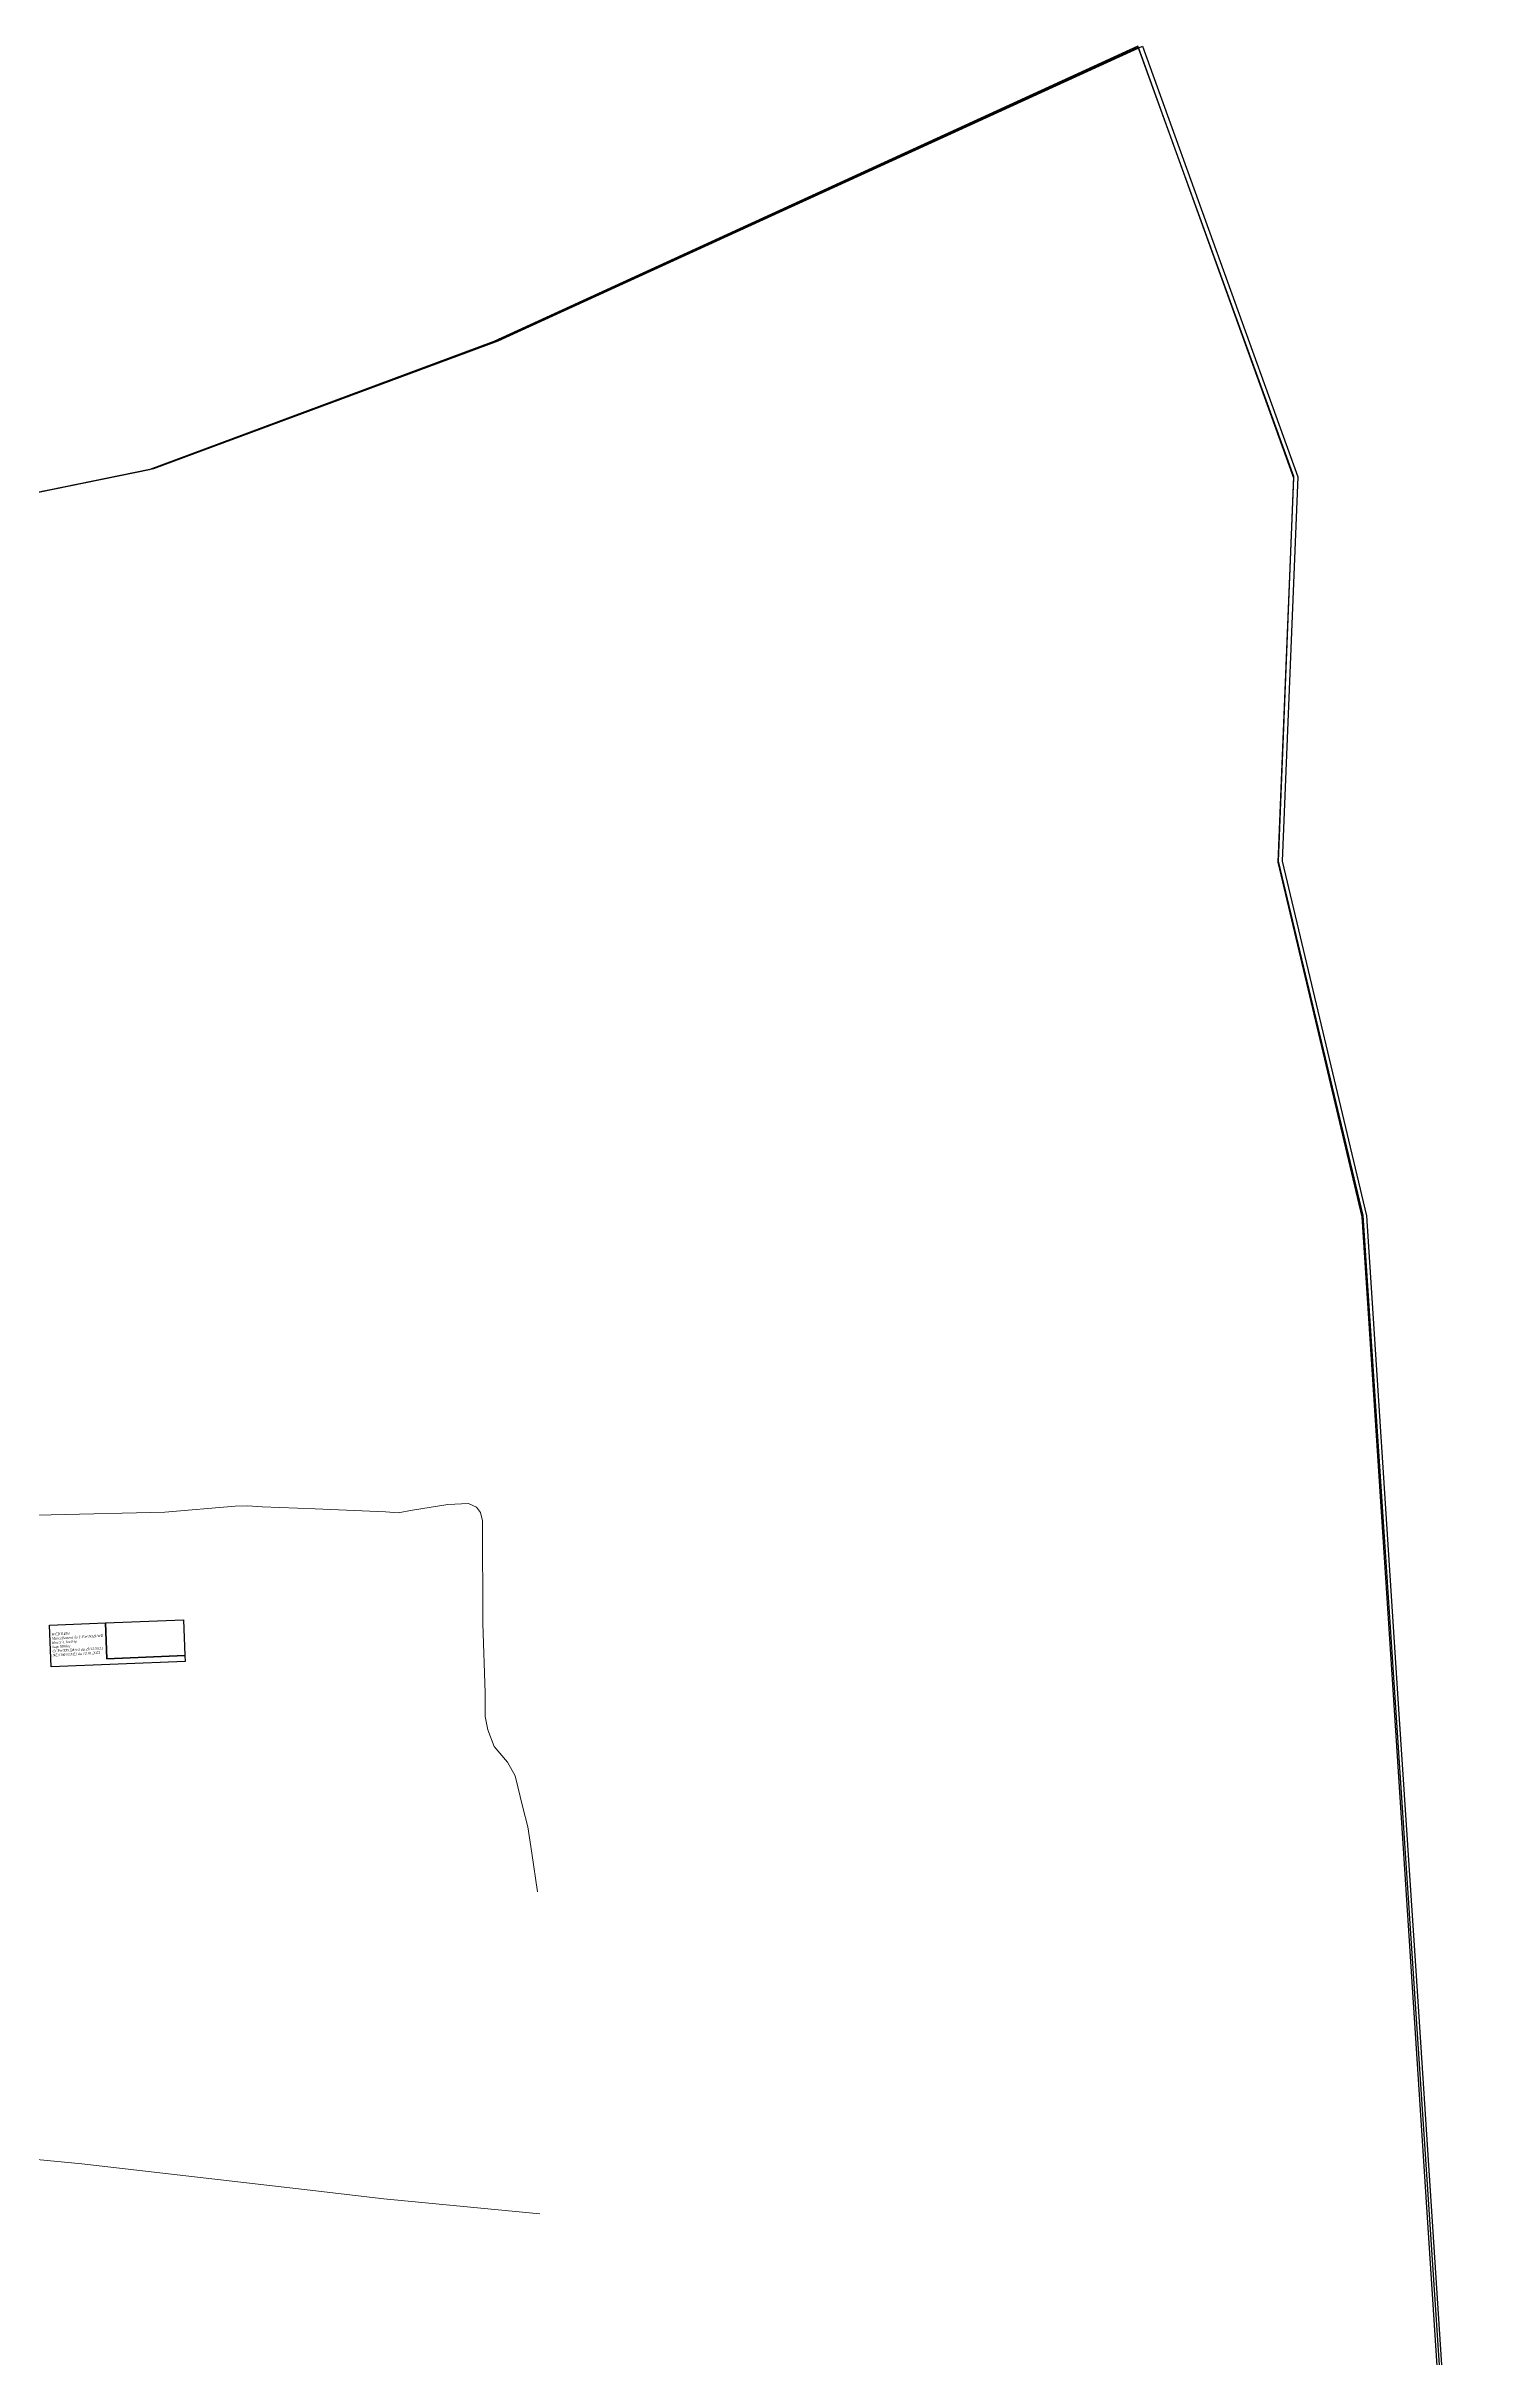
# Model space of a CAD drawing. Header units: millimetres. Extents: x 590121 to 927379, y 438565 to 1441738.
# Drawn here: x 592789 to 593652, y 440541 to 441920 of the extents above; entities that cross this region are included whole.
import ezdxf

# ---------------------------------------------------------------- set-up
doc = ezdxf.new("R2010")
doc.units = ezdxf.units.MM
doc.header["$LTSCALE"] = 10
doc.layers.add('MAJ APRES LE 13.01.2023', color=222, linetype='Continuous', lineweight=30)
doc.layers.add('Roads_others', color=24, linetype='Continuous', lineweight=9)
doc.layers.add('MAJ JANVIER 2022', color=7, linetype='Continuous')
doc.styles.get("Standard").update_dxf_attribs({"font": 'arial.ttf'})

msp = doc.modelspace()

# ---------------------------------------------------------------- linework, layer by layer
at = {"flags": 128}
for points in [[(591540.6, 441918.3), (591882, 441760.2), (592118.9, 441668.5), (592351.5, 441626.4), (592668.8, 441630.3), (592850.1, 441667.3), (593055.5, 441743.4), (593439.9, 441919.2), (593532.5, 441662.4), (593523.2, 441432.9), (593573.4, 441221.4), (593592.8, 440924.1), (593603, 440767.8), (593620.7, 440496)], [(591540.6, 441918.3), (591882, 441760.2), (592118.9, 441668.5), (592351.5, 441626.4), (592668.8, 441630.3), (592850.1, 441667.3), (593055.5, 441743.4), (593439.9, 441919.2), (593532.5, 441662.4), (593523.2, 441432.9), (593573.4, 441221.4), (593592.8, 440924.1), (593603, 440767.8), (593620.7, 440496)], [(591540.6, 441918.3), (591882, 441760.2), (592118.9, 441668.5), (592351.5, 441626.4), (592668.8, 441630.3), (592850.1, 441667.3), (593055.5, 441743.4), (593439.9, 441919.2), (593532.5, 441662.4), (593523.2, 441432.9), (593573.4, 441221.4), (593592.8, 440924.1), (593603, 440767.8), (593620.7, 440496)], [(591543.3, 441918.9), (591884.7, 441760.8), (592121.6, 441669.1), (592354.3, 441627), (592671.5, 441630.9), (592852.8, 441667.9), (593058.2, 441744), (593442.6, 441919.8), (593535.2, 441663), (593525.9, 441433.5), (593576.1, 441221.9), (593595.5, 440924.6), (593605.7, 440768.4), (593623.4, 440496.6)], [(591543.3, 441918.9), (591884.7, 441760.8), (592121.6, 441669.1), (592354.3, 441627), (592671.5, 441630.9), (592852.8, 441667.9), (593058.2, 441744), (593442.6, 441919.8), (593535.2, 441663), (593525.9, 441433.5), (593576.1, 441221.9), (593595.5, 440924.6), (593605.7, 440768.4), (593623.4, 440496.6)], [(591543.3, 441918.9), (591884.7, 441760.8), (592121.6, 441669.1), (592354.3, 441627), (592671.5, 441630.9), (592852.8, 441667.9), (593058.2, 441744), (593442.6, 441919.8), (593535.2, 441663), (593525.9, 441433.5), (593576.1, 441221.9), (593595.5, 440924.6), (593605.7, 440768.4), (593623.4, 440496.6)]]:
    msp.add_lwpolyline(points, dxfattribs=at)
at = {"layer": 'MAJ APRES LE 13.01.2023', "flags": 128}
msp.add_lwpolyline([(593652, 440047.9), (593574.1, 441222.2), (593523.6, 441433.6), (593532.7, 441663.2), (593439.7, 441919.8), (593055.6, 441743.6), (592850.3, 441667.3), (592670.5, 441630.4), (592351.8, 441625.8), (592119.1, 441667.6), (591996.4, 441715), (591540.5, 441916.7)], dxfattribs=at)
at = {"layer": 'MAJ JANVIER 2022', "flags": 128}
for points in [[(592823.9, 440979.2), (592824.8, 440957.7), (592871.3, 440959.6), (592871.4, 440956.1), (592791.5, 440952.8), (592790.5, 440977.8)], [(592823.9, 440979.2), (592824.8, 440957.7), (592871.3, 440959.6), (592871.4, 440956.1), (592791.5, 440952.8), (592790.5, 440977.8)], [(592870.4, 440981), (592871.3, 440959.6), (592824.8, 440957.7), (592823.9, 440979.2)], [(592870.4, 440981), (592871.3, 440959.6), (592824.8, 440957.7), (592823.9, 440979.2)]]:
    msp.add_lwpolyline(points, close=True, dxfattribs=at)
at = {"layer": 'Roads_others'}
for points in [[(592690.7, 441042.1), (592791.5, 441043.5), (592859.4, 441045.1), (592901.2, 441048.7), (592908.9, 441049), (592917.4, 441048.4), (592949, 441047.2), (592991, 441045.3), (592998.6, 441044.8), (593007.1, 441046.3), (593028.2, 441049.7), (593040.4, 441050.3), (593045.3, 441048.2), (593047.7, 441045), (593048.9, 441039.9), (593049.1, 440978.8), (593050.4, 440937.3), (593050.5, 440923.2), (593052, 440915.3), (593055.8, 440905.4), (593063.7, 440895.9), (593068.4, 440887.8), (593072.9, 440869), (593075.8, 440857.3), (593078.2, 440841.6), (593081.6, 440818.6)], [(592711.9, 440668.1), (592724.4, 440666.3), (592762.4, 440660.9), (592809.8, 440656.3), (592944.2, 440640.8), (592989.9, 440635.4), (593083, 440626.4)]]:
    msp.add_lwpolyline(points, dxfattribs=at)

# ---------------------------------------------------------------- texts
at = {"layer": 'MAJ JANVIER 2022', "insert": (592791.7, 440973), "char_height": 1.5, "width": 30.343, "attachment_point": 1, "rotation": 3.256}
msp.add_mtext('{\\fTimes New Roman|b0|i1|c0|p18;WETIE Elie \\PMorcellement du T.F.n°3023/WB\\Pbloc:13, lot:03p\\PSup:1000m² \\PCCPn°3992M/w3 du 23/12/2021\\PNE:10633/2022 du 12.01.2022}', dxfattribs=at)
msp.add_mtext('{\\fTimes New Roman|b0|i1|c0|p18;WETIE Elie \\PMorcellement du T.F.n°3023/WB\\Pbloc:13, lot:03p\\PSup:1000m² \\PCCPn°3992M/w3 du 23/12/2021\\PNE:10633/2022 du 12.01.2022}', dxfattribs=at)

doc.saveas('drawing.dxf')
